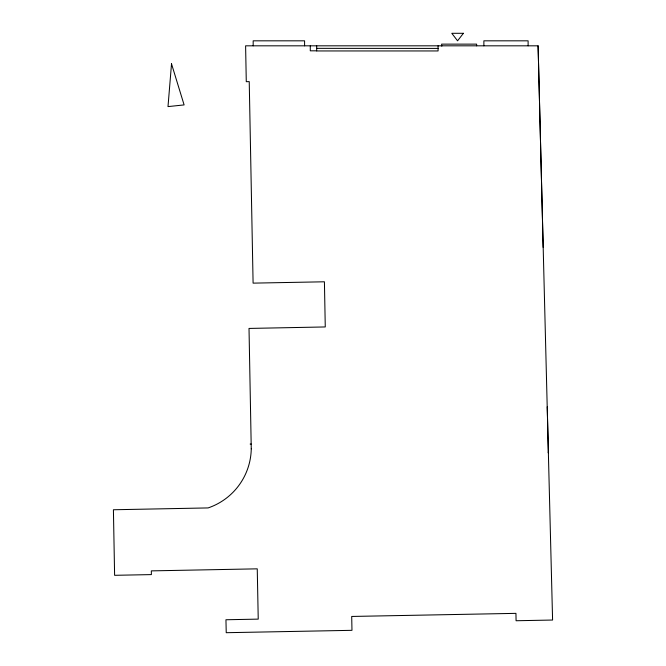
<?xml version="1.0" encoding="UTF-8"?>
<svg xmlns="http://www.w3.org/2000/svg" width="666" height="666" viewBox="0 0 666 666"><rect width="100%" height="100%" fill="white"/><g stroke="black" fill="none" stroke-linecap="round" stroke-linejoin="round"><path stroke-width="1" d="M251.257 448.817A63.595 63.595 0 0 1 208.1 507.925L113.411 509.756L114.61 575.307L151.39 574.6L151.324 570.879L257.251 568.839L258.233 619.122L225.949 619.755L226.232 632.7L351.973 630.327L351.706 616.45L515.942 613.361L516.083 620.745L552.589 620.038L538.095 45.821L245.604 45.821L246.278 81.693L249.234 81.618L253.097 283.133L324.417 281.793L325.266 326.948L249.017 328.43L251.257 448.817M316.683 48.352L438.078 48.418M316.683 50.816L310.281 50.816L310.281 45.821M547.244 406.784L548.368 452.997L548.368 451.798M250.141 444.064L251.199 444.064M441.808 46.179L441.6 44.131L476.623 44.131L476.623 45.821M543.165 247.402L538.095 45.821M528.113 45.821L528.113 40.826L483.874 40.826L483.874 45.821M438.078 45.821L438.078 50.949L316.683 50.949L316.683 45.821M304.587 45.821L304.587 40.826L253.172 40.826L253.172 45.821M171.52 63.836L167.999 106.602L184.107 104.912L171.52 63.836M463.403 33.3L457.567 40.826L451.798 33.3L463.403 33.3"/></g></svg>
